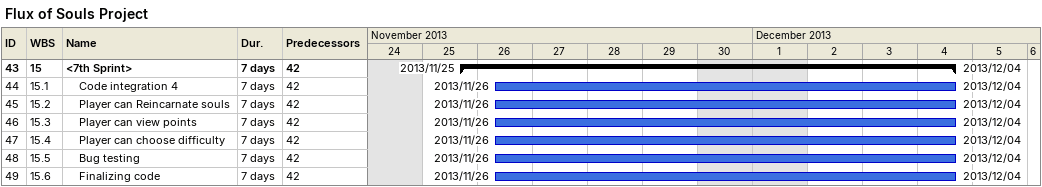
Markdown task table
Flux of Souls Project

| ID | WBS | Task | Duration | Start | Finish | Predecessors |
|---|---|---|---|---|---|---|
| 43 | 15 | **<7th Sprint>** | 7d | 2013-11-25 | 2013-12-04 | 42 |
| 44 | 15.1 | Code integration 4 | 7d | 2013-11-26 | 2013-12-04 | 42 |
| 45 | 15.2 | Player can Reincarnate souls | 7d | 2013-11-26 | 2013-12-04 | 42 |
| 46 | 15.3 | Player can view points | 7d | 2013-11-26 | 2013-12-04 | 42 |
| 47 | 15.4 | Player can choose difficulty | 7d | 2013-11-26 | 2013-12-04 | 42 |
| 48 | 15.5 | Bug testing | 7d | 2013-11-26 | 2013-12-04 | 42 |
| 49 | 15.6 | Finalizing code | 7d | 2013-11-26 | 2013-12-04 | 42 |
